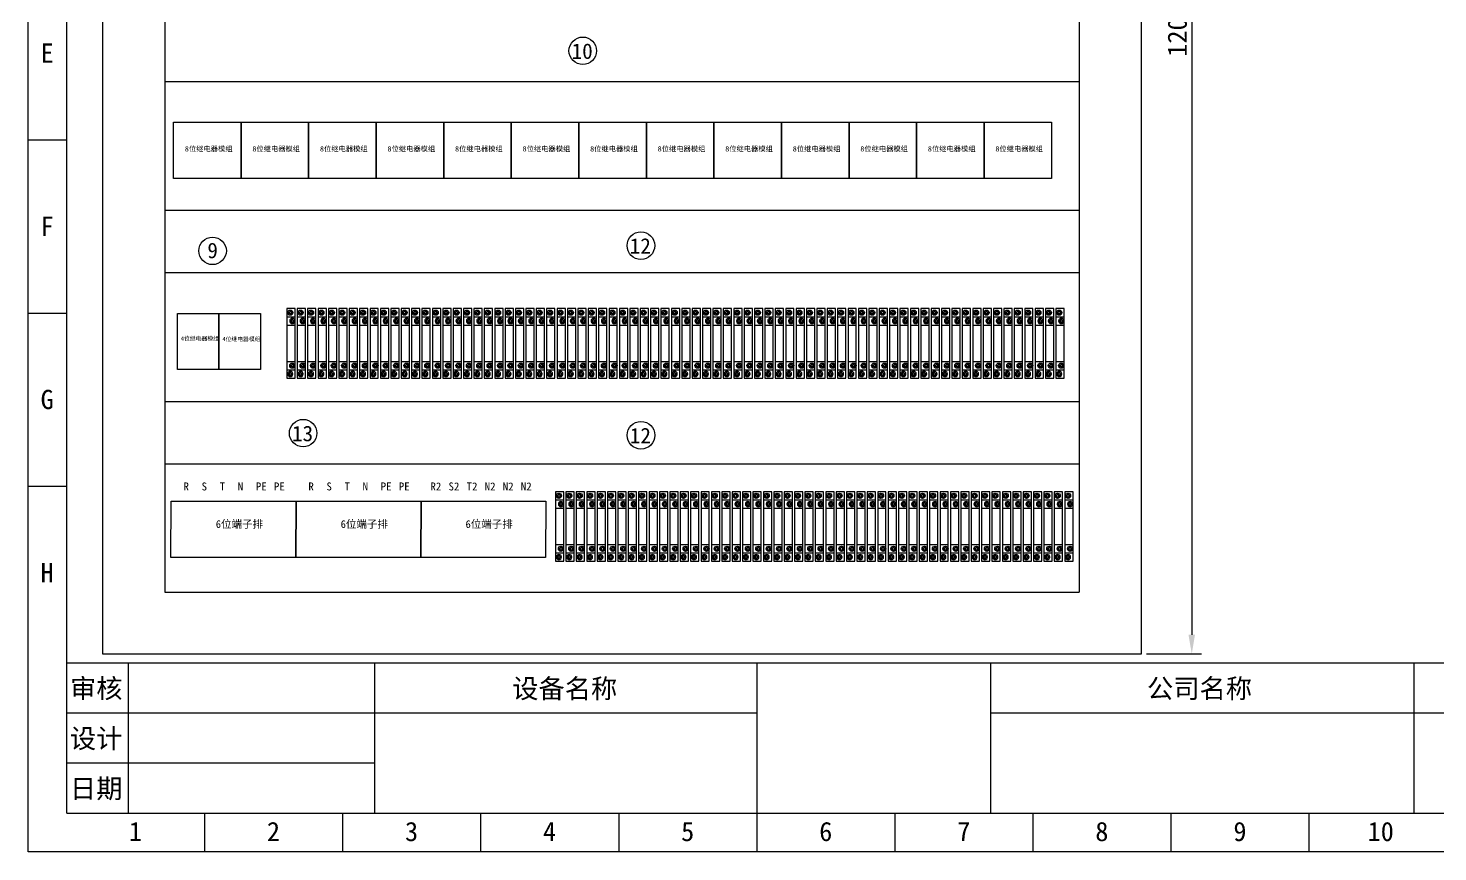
# Model space of a CAD drawing. Header units: millimetres. Extents: x 914 to 910632, y -176 to 682692.
# Drawn here: x 2566 to 2749.2, y 1770.9 to 1877.9 of the extents above; entities that cross this region are included whole.
import ezdxf
from ezdxf.enums import TextEntityAlignment as Align

# ---------------------------------------------------------------- set-up
doc = ezdxf.new("R2010")
doc.units = ezdxf.units.MM
doc.linetypes.add('CENTER', pattern=[12, 7.5, -1.5, 1.5, -1.5])
for name, color, linetype in [('CEN1', 1, 'CENTER'), ('COMPONENT', 7, 'Continuous'), ('DIN卡軌', 4, 'Continuous')]:
    doc.layers.add(name, color=color, linetype=linetype)
doc.styles.get("Standard").update_dxf_attribs({"font": 'arial.ttf'})
doc.styles.add('宋体', font='')
doc.styles.get('宋体').set_extended_font_data('宋体')
doc.dimstyles.new('ISO-25', dxfattribs={"dimtxt": 2.5, "dimasz": 2.5, "dimexe": 1.25, "dimexo": 0.625, "dimtad": 1, "dimtxsty": 'Standard', "dimcen": 2.5, "dimadec": 0, "dimazin": 0, "dimtfac": 1, "dimtmove": 0, "dimatfit": 3, "dimfxl": 1, "dimarcsym": 0})

# ---------------------------------------------------------------- blocks, each defined once
blk = doc.blocks.new('NAIL')
at = {"layer": 'COMPONENT', "ltscale": 10}
for p, q in [((-1.9, 0.5), (-0.5, 0.5)), ((-0.5, 1.9), (-0.5, 0.5)), ((0.5, 1.9), (0.5, 0.5)), ((0.5, 0.5), (1.9, 0.5)), ((-1.9, -0.5), (-0.5, -0.5)), ((-0.5, -0.5), (-0.5, -1.9)), ((0.5, -0.5), (1.9, -0.5)), ((0.5, -0.5), (0.5, -1.9))]:
    blk.add_line(p, q, dxfattribs=at)
blk.add_circle((0, 0), 2.5, dxfattribs=at)
for start, end in [(165.5225, 194.4775), (75.5225, 104.4775), (345.5225, 14.4775), (255.5225, 284.4775)]:
    blk.add_arc((0, 0), 2, start, end, dxfattribs=at)
blk = doc.blocks.new('雙層端子')
at = {"layer": 'COMPONENT'}
for p, q in [((0, 25.5), (8, 25.5)), ((0, 17.5), (8, 17.5)), ((0, -17.5), (8, -17.5)), ((0, -25.5), (8, -25.5))]:
    blk.add_line(p, q, dxfattribs=at)
blk.add_lwpolyline([(0, -33.5), (8, -33.5), (8, 33.5), (0, 33.5)], close=True, dxfattribs=at)
at = {"layer": 'CEN1'}
for p in [(3.2, 29.5), (5.2, -21.5)]:
    blk.add_blockref('NAIL', p, dxfattribs=at)
at = {"layer": 'CEN1', "xscale": -1, "rotation": 180}
for p in [(5.2, 21.5), (3.2, -29.5)]:
    blk.add_blockref('NAIL', p, dxfattribs=at)
blk = doc.blocks.new('*U344')
at = {"layer": 'DIN卡軌', "color": 0, "lineweight": -3, "ltscale": 20, "xscale": 0.135, "yscale": 0.135, "zscale": 0.08164799999999998}
blk.add_blockref('雙層端子', (-0.54, 0), dxfattribs=at)
blk = doc.blocks.new('*U345')
at = {"color": 0, "linetype": 'ByBlock', "lineweight": -2, "transparency": 16777216}
for p in [(0, 0), (1.35, 0), (2.7, 0), (4.05, 0), (5.4, 0), (6.75, 0), (8.1, 0), (9.45, 0), (10.8, 0), (12.15, 0), (13.5, 0), (14.85, 0), (16.2, 0), (17.55, 0), (18.9, 0), (20.25, 0), (21.6, 0), (22.95, 0), (24.3, 0), (25.65, 0), (27, 0), (28.35, 0), (29.7, 0), (31.05, 0), (32.4, 0), (33.75, 0), (35.1, 0), (36.45, 0), (37.8, 0), (39.15, 0), (40.5, 0), (41.85, 0), (43.2, 0), (44.55, 0), (45.9, 0), (47.25, 0), (48.6, 0), (49.95, 0), (51.3, 0), (52.65, 0), (54, 0), (55.35, 0), (56.7, 0), (58.05, 0), (59.4, 0), (60.75, 0), (62.1, 0), (63.45, 0), (64.8, 0), (66.15, 0)]:
    blk.add_blockref('*U344', p, dxfattribs=at)
blk = doc.blocks.new('*U346')
at = {"layer": 'DIN卡軌', "color": 0, "lineweight": -3, "ltscale": 20, "xscale": 0.135, "yscale": 0.135, "zscale": 0.08164799999999998}
blk.add_blockref('雙層端子', (-0.54, 0), dxfattribs=at)
blk = doc.blocks.new('*U347')
at = {"color": 0, "linetype": 'ByBlock', "lineweight": -2, "transparency": 16777216}
for p in [(0, 0), (1.35, 0), (2.7, 0), (4.05, 0), (5.4, 0), (6.75, 0), (8.1, 0), (9.45, 0), (10.8, 0), (12.15, 0), (13.5, 0), (14.85, 0), (16.2, 0), (17.55, 0), (18.9, 0), (20.25, 0), (21.6, 0), (22.95, 0), (24.3, 0), (25.65, 0), (27, 0), (28.35, 0), (29.7, 0), (31.05, 0), (32.4, 0), (33.75, 0), (35.1, 0), (36.45, 0), (37.8, 0), (39.15, 0), (40.5, 0), (41.85, 0), (43.2, 0), (44.55, 0), (45.9, 0), (47.25, 0), (48.6, 0), (49.95, 0), (51.3, 0), (52.65, 0), (54, 0), (55.35, 0), (56.7, 0), (58.05, 0), (59.4, 0), (60.75, 0), (62.1, 0), (63.45, 0), (64.8, 0), (66.15, 0), (67.5, 0), (68.85, 0), (70.2, 0), (71.55, 0), (72.9, 0), (74.25, 0), (75.6, 0), (76.95, 0), (78.3, 0), (79.65, 0), (81, 0), (82.35, 0), (83.7, 0), (85.05, 0), (86.4, 0), (87.75, 0), (89.1, 0), (90.45, 0), (91.8, 0), (93.15, 0), (94.5, 0), (95.85, 0), (97.2, 0), (98.55, 0), (99.9, 0)]:
    blk.add_blockref('*U346', p, dxfattribs=at)
blk = doc.blocks.new('*D353')
at = {"color": 0, "lineweight": -2, "transparency": 16777216}
for p, q in [((2711.3, 1958.58), (2718.45, 1958.58)), ((2717.2, 1956.08), (2717.2, 1799.08)), ((2711.3, 1796.58), (2718.45, 1796.58))]:
    blk.add_line(p, q, dxfattribs=at)
at = {"color": 0, "transparency": 16777216}
for points in [[(2716.78, 1956.08), (2717.62, 1956.08), (2717.2, 1958.58)], [(2716.78, 1799.08), (2717.62, 1799.08), (2717.2, 1796.58)]]:
    blk.add_solid(points, dxfattribs=at)
at = {"layer": 'Defpoints', "color": 0, "transparency": 16777216}
for p in [(2710.67, 1958.58), (2710.67, 1796.58), (2717.2, 1796.58)]:
    blk.add_point(p, dxfattribs=at)
at = {"color": 0, "transparency": 16777216, "insert": (2715.33, 1877.58), "char_height": 2.5, "attachment_point": 5, "rotation": 90, "style": '宋体'}
blk.add_mtext('1200', dxfattribs=at)
blk = doc.blocks.new('*U388')
blk.add_line((-2.5, 0), (2.5, 0))
blk = doc.blocks.new('*U389')
at = {"color": 0, "linetype": 'ByBlock', "lineweight": -2, "transparency": 16777216}
for p in [(0, 0), (0, -22.5), (0, -45), (0, -67.5), (0, -90), (0, -112.5), (0, -135)]:
    blk.add_blockref('*U388', p, dxfattribs=at)
blk = doc.blocks.new('制图图框')
for p, q in [((-2700.08, 579.32), (-2700.08, 789.32)), ((-2695.08, 584.32), (-2695.08, 784.32)), ((-2408.08, 603.82), (-2695.08, 603.82)), ((-2687.08, 603.82), (-2687.08, 584.32)), ((-2655.08, 603.82), (-2655.08, 584.32)), ((-2655.08, 603.82), (-2655.08, 584.32)), ((-2605.4, 579.32), (-2605.4, 603.82)), ((-2575.08, 603.82), (-2575.08, 584.32)), ((-2575.08, 603.82), (-2575.08, 584.32)), ((-2575.08, 603.82), (-2575.08, 584.32)), ((-2520.08, 603.82), (-2520.08, 584.32)), ((-2655.08, 597.32), (-2695.08, 597.32)), ((-2605.4, 597.32), (-2655.08, 597.32)), ((-2408.08, 597.32), (-2575.08, 597.32)), ((-2655.08, 590.82), (-2695.08, 590.82)), ((-2695.08, 584.32), (-2408.08, 584.32)), ((-2677.15, 579.32), (-2677.15, 584.32)), ((-2659.21, 579.32), (-2659.21, 584.32)), ((-2641.27, 579.32), (-2641.27, 584.32)), ((-2623.33, 579.32), (-2623.33, 584.32)), ((-2587.46, 579.32), (-2587.46, 584.32)), ((-2569.52, 579.32), (-2569.52, 584.32)), ((-2551.58, 579.32), (-2551.58, 584.32)), ((-2533.65, 579.32), (-2533.65, 584.32)), ((-2403.08, 579.32), (-2700.08, 579.32))]:
    blk.add_line(p, q)
blk.add_blockref('*U389', (-2697.58, 761.82))
at = {"style": '宋体'}
for s, p in [('E', (-2698.47, 681.84)), ('F', (-2698.47, 659.34)), ('G', (-2698.47, 636.84)), ('H', (-2698.47, 614.34)), ('审核', (-2694.65, 599.29)), ('设备名称', (-2637.2, 599.28)), ('公司名称', (-2554.73, 599.29)), ('设计', (-2694.66, 592.79)), ('日期', (-2694.66, 586.29)), ('1', (-2687.01, 580.71)), ('2', (-2669.07, 580.71)), ('3', (-2651.13, 580.71)), ('4', (-2633.2, 580.71)), ('5', (-2615.26, 580.71)), ('6', (-2597.32, 580.71)), ('7', (-2579.38, 580.71)), ('8', (-2561.45, 580.71)), ('9', (-2543.51, 580.71)), ('10', (-2526.07, 580.71))]:
    blk.add_text(s, height=2.5, dxfattribs=at).set_placement(p)

msp = doc.modelspace()

# ---------------------------------------------------------------- linework, layer by layer
at = {"color": 1}
for p, q in [((2575.671, 1958.579), (2575.671, 1796.579)), ((2710.671, 1796.579), (2710.671, 1958.579)), ((2583.771, 1951.12), (2583.771, 1804.631)), ((2702.571, 1951.12), (2702.571, 1804.631)), ((2702.655, 1870.93), (2583.855, 1870.93)), ((2702.571, 1854.19), (2583.771, 1854.19)), ((2702.571, 1846.09), (2583.771, 1846.09)), ((2702.655, 1829.35), (2583.855, 1829.35)), ((2702.655, 1821.25), (2583.855, 1821.25)), ((2583.771, 1804.631), (2702.571, 1804.631)), ((2575.671, 1796.579), (2710.671, 1796.579))]:
    msp.add_line(p, q, dxfattribs=at)
for points in [[(2584.924, 1865.659), (2593.699, 1865.659), (2593.699, 1858.353), (2584.924, 1858.353)], [(2593.699, 1865.659), (2602.474, 1865.659), (2602.474, 1858.353), (2593.699, 1858.353)], [(2602.474, 1865.659), (2611.249, 1865.659), (2611.249, 1858.353), (2602.474, 1858.353)], [(2611.249, 1865.659), (2620.024, 1865.659), (2620.024, 1858.353), (2611.249, 1858.353)], [(2620.024, 1865.659), (2628.799, 1865.659), (2628.799, 1858.353), (2620.024, 1858.353)], [(2628.799, 1865.659), (2637.574, 1865.659), (2637.574, 1858.353), (2628.799, 1858.353)], [(2637.574, 1865.659), (2646.349, 1865.659), (2646.349, 1858.353), (2637.574, 1858.353)], [(2646.349, 1865.659), (2655.124, 1865.659), (2655.124, 1858.353), (2646.349, 1858.353)], [(2655.124, 1865.659), (2663.899, 1865.659), (2663.899, 1858.353), (2655.124, 1858.353)], [(2663.899, 1865.659), (2672.674, 1865.659), (2672.674, 1858.353), (2663.899, 1858.353)], [(2672.674, 1865.659), (2681.449, 1865.659), (2681.449, 1858.353), (2672.674, 1858.353)], [(2681.449, 1865.659), (2690.224, 1865.659), (2690.224, 1858.353), (2681.449, 1858.353)], [(2690.224, 1865.659), (2698.999, 1865.659), (2698.999, 1858.353), (2690.224, 1858.353)], [(2585.423, 1840.835), (2590.823, 1840.835), (2590.823, 1833.529), (2585.423, 1833.529)], [(2590.823, 1840.835), (2596.223, 1840.835), (2596.223, 1833.529), (2590.823, 1833.529)], [(2584.632, 1816.418), (2600.855, 1816.418), (2600.809, 1809.128), (2584.586, 1809.128)], [(2600.855, 1816.418), (2617.077, 1816.418), (2617.031, 1809.128), (2600.809, 1809.128)], [(2617.077, 1816.418), (2633.3, 1816.418), (2633.254, 1809.128), (2617.031, 1809.128)]]:
    msp.add_lwpolyline(points, close=True)
for centre in [(2638.086, 1874.946), (2645.636, 1849.634), (2589.988, 1848.954), (2601.758, 1825.272), (2645.649, 1824.998)]:
    msp.add_circle(centre, 1.792)

# ---------------------------------------------------------------- block references
for name, p in [('制图图框', (5266.122, 1191.56)), ('*U347', (2600.184, 1836.943)), ('*U345', (2635.086, 1813.145))]:
    msp.add_blockref(name, p)

# ---------------------------------------------------------------- texts
at = {"style": '宋体'}
for s, p in [('10', (2636.636, 1873.892)), ('9', (2589.314, 1847.996)), ('12', (2644.187, 1848.581)), ('13', (2600.309, 1824.219)), ('12', (2644.2, 1823.945))]:
    msp.add_text(s, height=2.016, dxfattribs=at).set_placement(p)
at = {"color": 7, "style": '宋体'}
for s, height, p in [('8位继电器模组', 0.675, (2586.388, 1861.67)), ('8位继电器模组', 0.675, (2595.163, 1861.67)), ('8位继电器模组', 0.675, (2603.938, 1861.67)), ('8位继电器模组', 0.675, (2612.713, 1861.67)), ('8位继电器模组', 0.675, (2621.488, 1861.67)), ('8位继电器模组', 0.675, (2630.263, 1861.67)), ('8位继电器模组', 0.675, (2639.038, 1861.67)), ('8位继电器模组', 0.675, (2647.813, 1861.67)), ('8位继电器模组', 0.675, (2656.588, 1861.67)), ('8位继电器模组', 0.675, (2665.363, 1861.67)), ('8位继电器模组', 0.675, (2674.138, 1861.67)), ('8位继电器模组', 0.675, (2682.913, 1861.67)), ('8位继电器模组', 0.675, (2691.688, 1861.67)), ('4位继电器模组', 0.54, (2585.862, 1837.135)), ('4位继电器模组', 0.54, (2591.262, 1837.064)), ('R', 1.04, (2586.215, 1817.514)), ('S', 1.04, (2588.564, 1817.514)), ('T', 1.04, (2590.912, 1817.514)), ('N', 1.04, (2593.261, 1817.514)), ('PE', 1.04, (2595.61, 1817.514)), ('PE', 1.04, (2597.958, 1817.514)), ('R', 1.04, (2602.438, 1817.514)), ('S', 1.04, (2604.787, 1817.514)), ('T', 1.04, (2607.135, 1817.514)), ('N', 1.04, (2609.484, 1817.514)), ('PE', 1.04, (2611.832, 1817.514)), ('PE', 1.04, (2614.181, 1817.514)), ('R2', 1.04, (2618.294, 1817.514)), ('S2', 1.04, (2620.642, 1817.514)), ('T2', 1.04, (2622.991, 1817.514)), ('N2', 1.04, (2625.34, 1817.514)), ('N2', 1.04, (2627.688, 1817.514)), ('N2', 1.04, (2630.037, 1817.514)), ('6位端子排', 1, (2590.411, 1812.656)), ('6位端子排', 1, (2606.633, 1812.656)), ('6位端子排', 1, (2622.856, 1812.656))]:
    msp.add_text(s, height=height, dxfattribs=at).set_placement(p, align=Align.BOTTOM_LEFT)

# ---------------------------------------------------------------- dimensions: what is measured, and where the dimension line sits
dim = msp.add_linear_dim(base=(2717.201, 1796.579), p1=(2710.671, 1958.579), p2=(2710.671, 1796.579), angle=90, text='1200', dimstyle='ISO-25', override={"dimtxsty": '宋体'})
dim.commit()
dim.dimension.update_dxf_attribs({"geometry": '*D353', "text_midpoint": (2715.326, 1877.579)})

doc.saveas('drawing.dxf')
